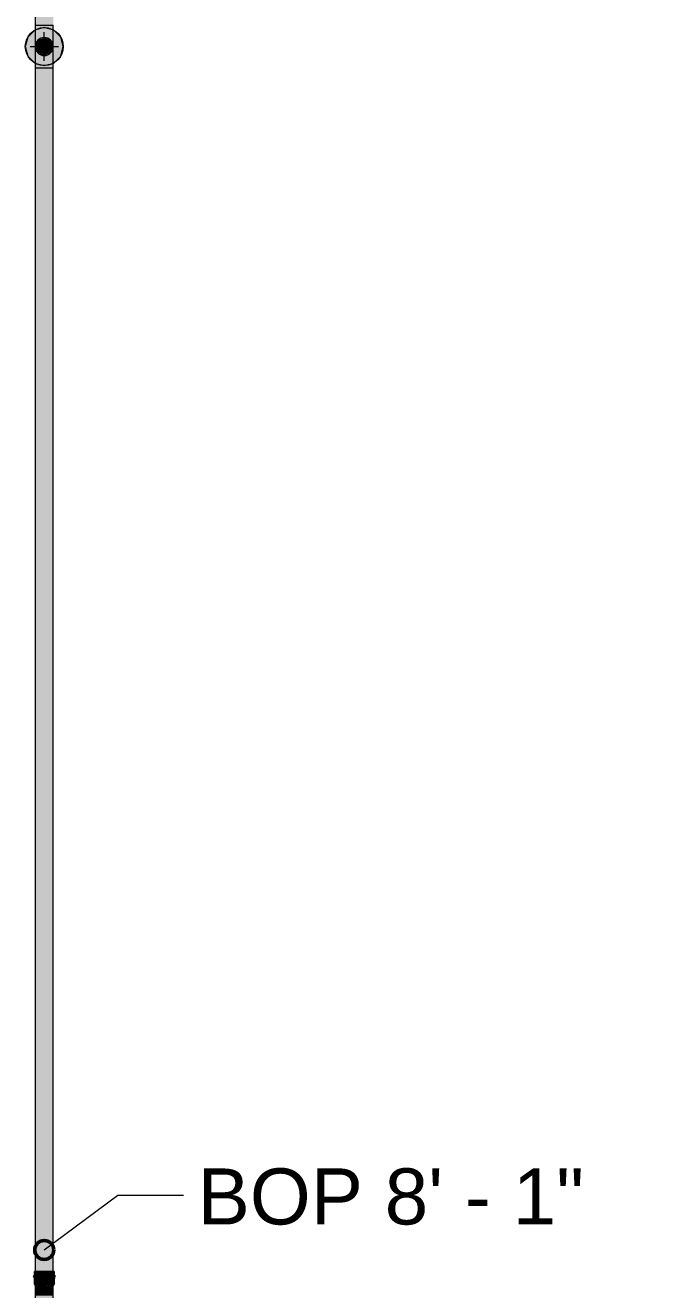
# Model space of a CAD drawing. Header units: inches. Extents: x -3385 to 41, y 7 to 1342.
# Drawn here: x -622 to -553.9, y 648.8 to 782 of the extents above; entities that cross this region are included whole.
import ezdxf

# ---------------------------------------------------------------- set-up
doc = ezdxf.new("R2010")
doc.units = ezdxf.units.IN
doc.header["$MEASUREMENT"] = 0
for name, color, linetype, lineweight in [('A-ANNO-NOTE', 131, 'Continuous', 9), ('G-ANNO-DIMS', 111, 'Continuous', 9), ('P-PIPE', 3, 'Continuous', 9), ('P-PIPE-CNTR', 3, 'Continuous', 9)]:
    doc.layers.add(name, color=color, linetype=linetype, lineweight=lineweight)
doc.styles.add('Arial', font='arial.ttf', dxfattribs={"height": 5.901198})

# ---------------------------------------------------------------- blocks, each defined once
blk = doc.blocks.new('Transition - Generic - Plumbing-CW-1199047-LOWER PARKING')
at = {"layer": 'P-PIPE'}
h = blk.add_hatch(color=256, dxfattribs=at)
h.paths.add_polyline_path([(-619.62, 779.71), (-619.62, 779.71), (-619.58, 779.85)], flags=0)
h.paths.add_polyline_path([(-620.81, 779.71), (-620.31, 779.71), (-620.14, 779.98), (-619.84, 779.98), (-619.69, 779.71), (-619.19, 779.71), (-619.43, 780.29), (-620, 780.53), (-620.57, 780.29), (-620.78, 779.8)], flags=0)
for points in [[(-620, 778.9), (-619.43, 779.14), (-619.19, 779.71), (-619.69, 779.71), (-619.86, 779.44), (-620.16, 779.44), (-620.31, 779.71), (-620.81, 779.71), (-620.57, 779.14), (-620.14, 778.96)], [(-620.16, 779.44), (-619.84, 779.44), (-619.69, 779.71), (-619.84, 779.98), (-620.16, 779.98), (-620.31, 779.71)]]:
    blk.add_hatch(color=256, dxfattribs=at).paths.add_polyline_path(points, flags=0)
for major_axis, start_param, end_param in [((0.812, 0.038), 6.236017, 9.37761), ((0.812, 0.038), 3.094424, 6.236017), ((0.312, 0.015), 6.236017, 9.37761), ((0.312, 0.015), 3.094424, 6.236017)]:
    blk.add_ellipse((-620, 779.71), major_axis=major_axis, ratio=0.999999, start_param=start_param, end_param=end_param, dxfattribs=at)
blk = doc.blocks.new('Victaulic-VicPress316-Elbow 90-45deg Style P568_P571 - Standard-1199533-LOWER PARKING')
at = {"layer": 'P-PIPE'}
for points in [[(-621.01, 649.99), (-621.01, 649.99), (-620, 649.99), (-620, 650.32), (-621.05, 650.31), (-621.17, 650.27), (-621.22, 650.16), (-621.17, 650.1), (-621.01, 649.99)], [(-621.01, 650.32), (-620, 650.32), (-620, 650.7), (-621.01, 650.7), (-621.01, 650.32)], [(-621.01, 649.44), (-620, 649.44), (-620, 649.99), (-621.01, 649.99), (-621.01, 649.44)], [(-618.99, 650.32), (-618.99, 650.7), (-620, 650.7), (-620, 650.32), (-619.11, 650.32)], [(-618.99, 649.99), (-618.78, 650.16), (-618.84, 650.27), (-618.99, 650.32), (-620, 650.32), (-620, 649.99), (-618.99, 649.99)], [(-618.99, 649.44), (-618.99, 649.99), (-620, 649.99), (-620, 649.44), (-619.07, 649.44)], [(-620.9, 649.22), (-620.89, 649.22), (-620.82, 649.25), (-620.54, 649.22), (-620.46, 649.24), (-620.21, 649.24), (-620, 649.22), (-620, 649.44), (-621.01, 649.44), (-621.01, 649.44), (-621.03, 649.32), (-620.98, 649.26), (-620.9, 649.22)], [(-620.95, 648.16), (-620.45, 648.16), (-620, 648.16), (-620, 649.22), (-620.32, 649.25), (-620.62, 649.23), (-620.73, 649.24), (-620.83, 649.25), (-620.9, 649.22), (-620.95, 649.24), (-620.95, 649.18)], [(-619.1, 649.22), (-618.99, 649.28), (-618.97, 649.32), (-618.99, 649.44), (-620, 649.44), (-620, 649.22), (-619.72, 649.25), (-619.39, 649.23), (-619.27, 649.24), (-619.15, 649.24), (-619.11, 649.22)], [(-619.05, 648.16), (-619.05, 649.24), (-619.11, 649.22), (-619.18, 649.25), (-619.27, 649.24), (-619.35, 649.24), (-619.47, 649.22), (-619.6, 649.24), (-619.8, 649.25), (-620, 649.22), (-620, 648.16), (-619.06, 648.16)], [(-620, 645.19), (-620, 648.16), (-620.95, 648.16), (-620.94, 645.98), (-620.89, 645.82), (-620.82, 645.66), (-620.73, 645.53), (-620.57, 645.38), (-620.46, 645.31), (-620.32, 645.25), (-620.16, 645.2), (-620.07, 645.2)], [(-620, 645.19), (-619.83, 645.2), (-619.67, 645.25), (-619.47, 645.36), (-619.39, 645.41), (-619.27, 645.53), (-619.18, 645.67), (-619.09, 645.89), (-619.06, 645.98), (-619.05, 646.3), (-619.06, 648.16), (-620, 648.16), (-620, 645.2)], [(-620, 645.08), (-620.01, 645.19), (-620.25, 645.22), (-620.46, 645.31), (-620.56, 645.37), (-620.57, 645.38), (-620.69, 645.49), (-620.78, 645.61), (-620.86, 645.74), (-620.91, 645.89), (-620.94, 645.98), (-620.95, 646.31), (-620.95, 646.57), (-621.01, 646.46), (-621.01, 646.37), (-621.03, 646.21), (-621.01, 645.81), (-620.92, 645.66), (-620.62, 645.28), (-620.36, 645.15), (-620.18, 645.1)], [(-620, 645.08), (-619.72, 645.13), (-619.47, 645.23), (-619.37, 645.29), (-619.07, 645.66), (-618.99, 645.81), (-618.99, 645.9), (-618.97, 646.07), (-618.99, 646.46), (-619.05, 646.55), (-619.06, 645.98), (-619.13, 645.76), (-619.22, 645.61), (-619.33, 645.46), (-619.5, 645.33), (-619.54, 645.31), (-619.77, 645.22), (-620, 645.19), (-620, 645.11)], [(-618.78, 646.13), (-618.78, 646.14), (-618.85, 646.5), (-618.95, 646.77), (-618.94, 646.73), (-618.82, 646.42), (-618.78, 646.13)]]:
    blk.add_hatch(color=256, dxfattribs=at).paths.add_polyline_path(points, flags=0)
h = blk.add_hatch(color=256, dxfattribs=at)
h.paths.add_polyline_path([(-620, 644.91), (-620, 644.99), (-620.41, 644.99), (-620.19, 644.93)], flags=0)
h.paths.add_polyline_path([(-621.22, 646.13), (-621.15, 646.5), (-621.04, 646.77), (-621.07, 646.72), (-621.18, 646.42), (-621.22, 646.13)], flags=0)
for p, q in [((-621.06, 650.7), (-621.06, 650.32)), ((-621.06, 649.99), (-621.06, 649.44)), ((-618.94, 650.32), (-618.94, 650.7)), ((-618.94, 649.44), (-618.94, 649.99)), ((-621.06, 649.44), (-620.95, 649.22)), ((-620.95, 649.26), (-620.95, 648.16)), ((-618.94, 649.44), (-619.05, 649.22)), ((-619.05, 648.16), (-619.05, 649.26)), ((-621.06, 646.14), (-621.06, 646.14)), ((-621.06, 646.13), (-621.06, 646.13)), ((-620.95, 646.14), (-620.95, 646.14)), ((-619.05, 646.14), (-619.05, 646.14)), ((-618.94, 646.14), (-618.94, 646.14)), ((-618.94, 646.13), (-618.94, 646.13)), ((-619.92, 644.91), (-619.9, 644.92)), ((-619.69, 644.95), (-619.66, 644.96))]:
    blk.add_line(p, q, dxfattribs=at)
at = {"layer": 'P-PIPE', "flags": 128}
for points in [[(-620, 650.32), (-620.04, 650.32), (-620.08, 650.32), (-620.13, 650.32), (-620.17, 650.32), (-620.21, 650.32), (-620.25, 650.32), (-620.29, 650.32), (-620.33, 650.32), (-620.37, 650.32), (-620.41, 650.32), (-620.45, 650.32), (-620.49, 650.32), (-620.53, 650.32), (-620.56, 650.32), (-620.6, 650.32), (-620.63, 650.32), (-620.67, 650.32), (-620.7, 650.32), (-620.73, 650.32), (-620.76, 650.32), (-620.79, 650.32), (-620.82, 650.32), (-620.84, 650.32), (-620.87, 650.32), (-620.89, 650.32), (-620.91, 650.32), (-620.93, 650.32), (-620.95, 650.32), (-620.97, 650.32), (-620.99, 650.32), (-621, 650.32), (-621.02, 650.32), (-621.03, 650.32), (-621.04, 650.32), (-621.05, 650.32), (-621.05, 650.32), (-621.06, 650.32), (-621.07, 650.32), (-621.1, 650.32), (-621.07, 649.99), (-621.06, 649.99), (-621.06, 649.99), (-621.05, 649.99), (-621.04, 649.99), (-621.03, 649.99), (-621.02, 649.99), (-621.01, 649.99)], [(-620, 650.32), (-619.96, 650.32), (-619.91, 650.32), (-619.87, 650.32), (-619.83, 650.32), (-619.79, 650.32), (-619.75, 650.32), (-619.71, 650.32), (-619.67, 650.32), (-619.63, 650.32), (-619.59, 650.32), (-619.55, 650.32), (-619.51, 650.32), (-619.47, 650.32), (-619.44, 650.32), (-619.4, 650.32), (-619.37, 650.32), (-619.33, 650.32), (-619.3, 650.32), (-619.27, 650.32), (-619.24, 650.32), (-619.21, 650.32), (-619.18, 650.32), (-619.16, 650.32), (-619.13, 650.32), (-619.11, 650.32), (-619.09, 650.32), (-619.06, 650.32), (-619.05, 650.32), (-619.03, 650.32), (-619.01, 650.32), (-619, 650.32), (-618.98, 650.32), (-618.97, 650.32), (-618.96, 650.32), (-618.95, 650.32), (-618.95, 650.32), (-618.94, 650.32), (-618.93, 650.32), (-618.9, 650.32), (-618.93, 649.99), (-618.94, 649.99), (-618.94, 649.99), (-618.95, 649.99), (-618.96, 649.99), (-618.97, 649.99), (-618.98, 649.99), (-618.99, 649.99)], [(-620.95, 648.16), (-620.95, 648.08), (-620.95, 648), (-620.95, 647.92), (-620.95, 647.84), (-620.95, 647.76), (-620.95, 647.68), (-620.95, 647.6), (-620.95, 647.53), (-620.95, 647.45), (-620.95, 647.38), (-620.95, 647.3), (-620.95, 647.23), (-620.95, 647.16), (-620.95, 647.09), (-620.95, 647.02), (-620.95, 646.96), (-620.95, 646.89), (-620.95, 646.83), (-620.95, 646.77), (-620.95, 646.71), (-620.95, 646.66), (-620.95, 646.61), (-620.95, 646.56), (-620.95, 646.51), (-620.95, 646.46), (-620.95, 646.42), (-620.95, 646.38), (-620.95, 646.34), (-620.95, 646.31), (-620.95, 646.28), (-620.95, 646.25), (-620.95, 646.23), (-620.95, 646.2), (-620.95, 646.19), (-620.95, 646.17), (-620.95, 646.16), (-620.95, 646.15), (-620.95, 646.14), (-620.95, 646.14), (-620.95, 646.14)], [(-619.05, 646.14), (-619.05, 646.14), (-619.05, 646.15), (-619.05, 646.16), (-619.05, 646.17), (-619.05, 646.18), (-619.05, 646.2), (-619.05, 646.22), (-619.05, 646.24), (-619.05, 646.27), (-619.05, 646.3), (-619.05, 646.33), (-619.05, 646.37), (-619.05, 646.41), (-619.05, 646.45), (-619.05, 646.5), (-619.05, 646.54), (-619.05, 646.59), (-619.05, 646.64), (-619.05, 646.7), (-619.05, 646.76), (-619.05, 646.81), (-619.05, 646.88), (-619.05, 646.94), (-619.05, 647), (-619.05, 647.07), (-619.05, 647.14), (-619.05, 647.21), (-619.05, 647.28), (-619.05, 647.36), (-619.05, 647.43), (-619.05, 647.51), (-619.05, 647.58), (-619.05, 647.66), (-619.05, 647.74), (-619.05, 647.82), (-619.05, 647.9), (-619.05, 647.98), (-619.05, 648.06), (-619.05, 648.14), (-619.05, 648.16)], [(-620.95, 646.91), (-620.97, 646.88), (-621, 646.84), (-621.03, 646.8), (-621.05, 646.75), (-621.08, 646.71), (-621.1, 646.67), (-621.12, 646.62), (-621.14, 646.58), (-621.16, 646.53), (-621.17, 646.49), (-621.18, 646.44), (-621.2, 646.39), (-621.21, 646.34), (-621.21, 646.29), (-621.22, 646.25), (-621.22, 646.2), (-621.22, 646.15), (-621.22, 646.1), (-621.22, 646.05), (-621.22, 646), (-621.21, 645.95), (-621.2, 645.9), (-621.19, 645.86), (-621.18, 645.81), (-621.17, 645.76), (-621.15, 645.72), (-621.13, 645.67), (-621.11, 645.63), (-621.09, 645.58), (-621.07, 645.54), (-621.05, 645.51)], [(-620.95, 646.6), (-620.97, 646.56), (-620.99, 646.52), (-621, 646.48), (-621.01, 646.44), (-621.03, 646.4), (-621.04, 646.36), (-621.04, 646.32), (-621.05, 646.27), (-621.05, 646.23), (-621.06, 646.19), (-621.06, 646.15), (-621.06, 646.14)], [(-618.94, 646.14), (-618.94, 646.18), (-618.94, 646.22), (-618.95, 646.26), (-618.95, 646.31), (-618.96, 646.35), (-618.97, 646.39), (-618.98, 646.43), (-618.99, 646.47), (-619.01, 646.51), (-619.02, 646.55), (-619.04, 646.59), (-619.05, 646.6)], [(-618.94, 645.52), (-618.92, 645.56), (-618.9, 645.6), (-618.88, 645.65), (-618.86, 645.69), (-618.84, 645.74), (-618.83, 645.78), (-618.81, 645.83), (-618.8, 645.88), (-618.79, 645.93), (-618.79, 645.98), (-618.78, 646.02), (-618.78, 646.07), (-618.78, 646.12), (-618.78, 646.17), (-618.78, 646.22), (-618.78, 646.27), (-618.79, 646.32), (-618.8, 646.36), (-618.81, 646.41), (-618.82, 646.46), (-618.83, 646.51), (-618.85, 646.55), (-618.87, 646.6), (-618.89, 646.64), (-618.91, 646.69), (-618.93, 646.73), (-618.96, 646.77), (-618.98, 646.81), (-619.01, 646.85), (-619.04, 646.89)], [(-621.03, 645.48), (-621.02, 645.45), (-620.99, 645.41), (-620.96, 645.38), (-620.93, 645.34), (-620.9, 645.3), (-620.86, 645.27), (-620.83, 645.23), (-620.79, 645.2), (-620.75, 645.17), (-620.71, 645.14), (-620.67, 645.11), (-620.63, 645.09), (-620.59, 645.06), (-620.54, 645.04), (-620.5, 645.02)], [(-620.46, 645), (-620.41, 644.98), (-620.36, 644.97), (-620.32, 644.95), (-620.27, 644.94), (-620.22, 644.93), (-620.17, 644.92), (-620.12, 644.92), (-620.07, 644.91), (-620.03, 644.91), (-620, 644.91)], [(-619.51, 645.01), (-619.48, 645.03), (-619.43, 645.05), (-619.39, 645.07), (-619.35, 645.1), (-619.31, 645.12), (-619.27, 645.15), (-619.23, 645.18), (-619.19, 645.21), (-619.16, 645.25), (-619.12, 645.28), (-619.09, 645.32), (-619.06, 645.36), (-619.03, 645.39), (-619, 645.43), (-618.97, 645.47)]]:
    blk.add_lwpolyline(points, dxfattribs=at)
at = {"layer": 'P-PIPE'}
for centre, major_axis, ratio, start_param, end_param in [((-620, 650.7), (-1.06, 0), 0.00283, 4.712389, 6.597345), ((-620, 650.32), (-1.06, 0), 0.00283, 4.712389, 6.597345), ((-620, 649.99), (-1.06, 0), 0.00283, 4.712389, 6.597345), ((-620, 650.7), (-1.06, 0), 0.00283, 2.827433, 4.712389), ((-620, 650.32), (-1.06, 0), 0.00283, 2.827433, 4.712389), ((-620, 649.99), (-1.06, 0), 0.00283, 2.827433, 4.712389), ((-620, 649.22), (-0.95, 0), 0.00283, 5.317863, 5.367557), ((-620, 649.22), (-0.95, 0), 0.00283, 4.057221, 4.115158), ((-620, 646.14), (0.95, 0), 0.999996, 3.42454, 3.455751), ((-620, 646.14), (0.95, 0), 0.999996, 5.969025, 6.000233), ((-620, 646.14), (0.95, 0), 0.999996, 4.064617, 4.105731), ((-620, 646.14), (0.95, 0), 0.999996, 5.319045, 5.36016)]:
    blk.add_ellipse(centre, major_axis=major_axis, ratio=ratio, start_param=start_param, end_param=end_param, dxfattribs=at)

msp = doc.modelspace()

# ---------------------------------------------------------------- hatches: boundary and pattern name
at = {"layer": 'A-ANNO-NOTE'}
h = msp.add_hatch(color=256, dxfattribs=at)
edge = h.paths.add_edge_path(flags=0)
edge.add_arc((-620, 779.713), 2, 0, 360)
msp.add_hatch(color=256, dxfattribs=at).paths.add_polyline_path([(-620, 777.713), (-619, 777.981), (-618.268, 778.713), (-618, 779.713), (-618.268, 780.713), (-619, 781.445), (-620, 781.713), (-621, 781.445), (-621.732, 780.713), (-622, 779.713), (-621.732, 778.713), (-621, 777.981)], flags=0)
at = {"layer": 'P-PIPE'}
for points in [[(-620, 781.949), (-620, 921.461), (-620.95, 921.464), (-620.95, 781.953), (-620.473, 781.95), (-620.245, 781.949)], [(-620, 781.949), (-619.05, 781.953), (-619.05, 921.465), (-619.525, 921.461), (-620, 921.461), (-620, 782.651)], [(-620, 778.761), (-619.747, 778.796), (-619.521, 778.891), (-619.324, 779.045), (-619.174, 779.242), (-619.081, 779.469), (-619.05, 779.718), (-619.082, 779.96), (-619.177, 780.189), (-619.177, 780.188), (-619.082, 779.959), (-619.051, 779.705), (-619.082, 779.467), (-619.177, 779.238), (-619.333, 779.037), (-619.537, 778.885), (-619.754, 778.795), (-620.013, 778.765), (-620.246, 778.795), (-620.475, 778.89), (-620.677, 779.049), (-620.822, 779.238), (-620.918, 779.472), (-620.95, 779.713), (-620.917, 779.959), (-620.822, 780.188), (-620.823, 780.187), (-620.918, 779.957), (-620.95, 779.706), (-620.917, 779.464), (-620.82, 779.233), (-620.669, 779.038), (-620.469, 778.886), (-620.239, 778.793), (-620, 778.761)], [(-620.95, 650.697), (-620, 650.699), (-620, 777.461), (-620.95, 777.464), (-620.95, 650.698)]]:
    msp.add_hatch(color=256, dxfattribs=at).paths.add_polyline_path(points, flags=0)
h = msp.add_hatch(color=256, dxfattribs=at)
h.paths.add_polyline_path([(-620, 777.461), (-620.012, 778.761), (-620.253, 778.794), (-620.48, 778.89), (-620.687, 779.059), (-620.823, 779.236), (-620.933, 779.526), (-620.95, 779.709), (-620.95, 777.465), (-620.475, 777.462), (-620, 777.461)], flags=0)
h.paths.add_polyline_path([(-620.95, 779.713), (-620.899, 780.004), (-620.845, 780.134), (-620.787, 780.242), (-620.654, 780.399), (-620.475, 780.536), (-620.246, 780.63), (-620, 780.663), (-620, 781.949), (-620.95, 781.953), (-620.95, 779.879)], flags=0)
h = msp.add_hatch(color=256, dxfattribs=at)
h.paths.add_polyline_path([(-619.049, 779.709), (-619.049, 781.953), (-619.525, 781.95), (-620, 781.949), (-619.998, 780.663), (-619.745, 780.627), (-619.523, 780.534), (-619.327, 780.384), (-619.155, 780.136), (-619.099, 780.002), (-619.066, 779.892), (-619.049, 779.71)], flags=0)
h.paths.add_polyline_path([(-620, 777.461), (-619.049, 777.465), (-619.05, 779.699), (-619.082, 779.464), (-619.212, 779.176), (-619.346, 779.02), (-619.525, 778.886), (-619.746, 778.794), (-620, 778.759), (-620, 778.524)], flags=0)
h = msp.add_hatch(color=256, dxfattribs=at)
h.paths.add_polyline_path([(-620, 778.763), (-619.754, 778.795), (-619.525, 778.89), (-619.297, 779.081), (-619.177, 779.238), (-619.082, 779.467), (-619.05, 779.713), (-619.09, 779.978), (-619.177, 780.188), (-619.328, 780.385), (-619.525, 780.536), (-619.754, 780.63), (-620, 780.663), (-620.246, 780.63), (-620.475, 780.536), (-620.671, 780.385), (-620.822, 780.188), (-620.917, 779.959), (-620.95, 779.713), (-620.909, 779.448), (-620.822, 779.238), (-620.671, 779.041), (-620.475, 778.89), (-620.246, 778.795)], flags=0)
h.paths.add_polyline_path([(-620, 778.9), (-620.574, 779.138), (-620.812, 779.713), (-620.574, 780.287), (-620, 780.525), (-619.425, 780.287), (-619.187, 779.713), (-619.425, 779.138), (-619.904, 778.94)], flags=0)
h = msp.add_hatch(color=256, dxfattribs=at)
h.paths.add_polyline_path([(-619.05, 650.697), (-619.059, 777.465), (-619.525, 777.461), (-620, 777.461), (-619.997, 650.699), (-619.082, 650.697)], flags=0)
h.paths.add_polyline_path([(-619.525, 650.699), (-619.525, 650.943), (-619.525, 658.942)], flags=0)
h.paths.add_polyline_path([(-619.754, 650.699), (-619.754, 650.699), (-619.754, 658.942)], flags=0)

# ---------------------------------------------------------------- linework, layer by layer
at = {"layer": 'A-ANNO-NOTE'}
for p, q in [((-620, 781.713), (-621, 781.445)), ((-619, 781.445), (-620, 781.713)), ((-621.732, 780.713), (-622, 779.713)), ((-621, 781.445), (-621.732, 780.713)), ((-618.268, 780.713), (-619, 781.445)), ((-618, 779.713), (-618.268, 780.713)), ((-622, 779.713), (-621.732, 778.713)), ((-618.268, 778.713), (-618, 779.713)), ((-621.732, 778.713), (-621, 777.981)), ((-621, 777.981), (-620, 777.713)), ((-620, 777.713), (-619, 777.981)), ((-619, 777.981), (-618.268, 778.713))]:
    msp.add_line(p, q, dxfattribs=at)
msp.add_circle((-620, 779.713), 2, dxfattribs=at)
at = {"layer": 'G-ANNO-DIMS'}
for p, q in [((-620, 652.982), (-612.247, 658.768)), ((-612.247, 658.768), (-605.341, 658.768))]:
    msp.add_line(p, q, dxfattribs=at)
at = {"layer": 'G-ANNO-DIMS', "lineweight": 50}
msp.add_circle((-620, 652.982), 1, dxfattribs=at)
at = {"layer": 'P-PIPE'}
for p, q in [((-620.95, 921.465), (-620.95, 781.953)), ((-620.95, 781.953), (-620.95, 779.709)), ((-619.049, 777.465), (-619.049, 781.953)), ((-620.95, 779.709), (-620.95, 777.465)), ((-620.949, 779.667), (-620.949, 779.664)), ((-619.05, 779.754), (-619.05, 779.757)), ((-620.95, 777.465), (-620.95, 650.697)), ((-619.05, 650.697), (-619.05, 777.465))]:
    msp.add_line(p, q, dxfattribs=at)
for centre, radius, start, end in [((-620, 779.713), 0.95, 0, 180), ((-620, 780.188), 0.475, 20.92559, 90), ((-620, 779.713), 0.95, 180, 0), ((-620, 779.238), 0.475, 201.29221, 270)]:
    msp.add_arc(centre, radius, start, end, dxfattribs=at)
for centre, major_axis, ratio, start_param, end_param in [((-620, 781.953), (0.951, 0), 0.0041666, 3.1415927, 3.4033327), ((-620, 781.953), (0.951, 0), 0.0041666, 3.4054696, 3.6651321), ((-620, 781.953), (0.951, 0), 0.0041666, 3.6663626, 3.9269315), ((-620, 781.953), (0.95, 0), 0.0041666, 3.6651914, 3.9259562), ((-620, 781.953), (0.951, 0), 0.0041666, 3.9277248, 4.1887309), ((-620, 781.953), (0.95, 0), 0.0041666, 3.9269908, 4.1882013), ((-620, 781.953), (0.951, 0), 0.0041666, 4.1892361, 4.4505303), ((-620, 781.953), (0.95, 0), 0.0041666, 4.1887902, 4.4502945), ((-620, 781.953), (0.951, 0), 0.0041666, 4.450805, 4.7123297), ((-620, 781.953), (0.95, 0), 0.0041666, 4.4505896, 4.7123289), ((-620, 781.953), (-0.951, 0), 0.0041666, 1.570797, 1.8323775), ((-620, 781.953), (0.95, 0), 0.0041666, 4.712389, 4.9741884), ((-620, 781.953), (0.951, 0), 0.0041666, 4.974129, 5.2355347), ((-620, 781.953), (0.95, 0), 0.0041666, 4.974359, 5.2359878), ((-620, 781.953), (0.951, 0), 0.0041666, 5.2359284, 5.4970406), ((-620, 781.953), (0.95, 0), 0.0041666, 5.2364466, 5.4977872), ((-620, 781.953), (0.951, 0), 0.0041666, 5.4977278, 5.7583947), ((-620, 781.953), (0.95, 0), 0.0041666, 5.4986835, 5.7595865), ((-620, 781.953), (0.951, 0), 0.0041666, 5.7595272, 6.0192708), ((-620, 781.953), (0.951, 0), 0.0041666, 6.0213266, 6.283126), ((-620, 779.712), (0.95, 0.045), 0.9999992, 3.0944241, 3.3562235), ((-620, 779.712), (0.95, 0.045), 0.9999992, 6.2360166, 6.497816), ((-620, 777.465), (0.951, 0), 0.0041666, 3.1415927, 4.7123297), ((-620, 777.465), (-0.95, 0), 0.0045182, 0.5235988, 0.7843635), ((-620, 777.465), (-0.95, 0), 0.0045182, 0.7853982, 1.0466087), ((-620, 777.465), (-0.95, 0), 0.0045182, 1.0471976, 1.3087018), ((-620, 777.465), (-0.95, 0), 0.0045182, 1.3089969, 1.5707363), ((-620, 777.465), (-0.951, 0), 0.0041666, 1.570797, 3.1415333), ((-620, 777.465), (-0.95, 0), 0.0045182, 1.5707963, 1.8325957), ((-620, 777.465), (-0.95, 0), 0.0045182, 1.8327663, 2.0943951), ((-620, 777.465), (-0.95, 0), 0.0045182, 2.094854, 2.3561945), ((-620, 777.465), (-0.95, 0), 0.0045182, 2.3570908, 2.6179939)]:
    msp.add_ellipse(centre, major_axis=major_axis, ratio=ratio, start_param=start_param, end_param=end_param, dxfattribs=at)
at = {"layer": 'P-PIPE-CNTR'}
for p, q in [((-620, 780.524), (-620, 781.213)), ((-621.5, 779.713), (-620.812, 779.713)), ((-619.187, 779.713), (-618.5, 779.713)), ((-620, 778.213), (-620, 778.899))]:
    msp.add_line(p, q, dxfattribs=at)

# ---------------------------------------------------------------- block references
at = {"layer": 'P-PIPE'}
for name in ['Transition - Generic - Plumbing-CW-1199047-LOWER PARKING', 'Victaulic-VicPress316-Elbow 90-45deg Style P568_P571 - Standard-1199533-LOWER PARKING']:
    msp.add_blockref(name, (0, 0), dxfattribs=at)

# ---------------------------------------------------------------- next in the draw order: texts
at = {"layer": 'G-ANNO-DIMS', "insert": (-603.841, 661.572), "char_height": 5.9012, "width": 48.456, "attachment_point": 1, "line_spacing_factor": 0.938532, "style": 'Arial', "bg_fill": 3, "box_fill_scale": 1.25, "bg_fill_color": 0, "bg_fill_transparency": 0}
msp.add_mtext('BOP 8\' - 1"', dxfattribs=at)

doc.saveas('drawing.dxf')
